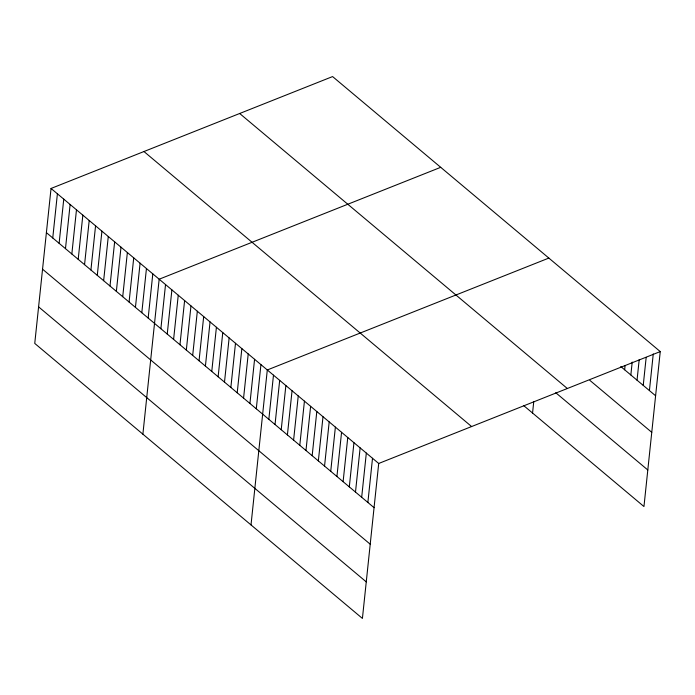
<?xml version="1.0" encoding="UTF-8"?>
<svg xmlns="http://www.w3.org/2000/svg" width="695" height="695" viewBox="0 0 695 695"><rect width="100%" height="100%" fill="white"/><g stroke="black" fill="none" stroke-linecap="round" stroke-linejoin="round"><path stroke-width="1.04" d="M51.039 188.458L34.75 343.417L362.416 618.428L378.706 463.469L51.039 188.458L332.584 76.572L660.25 351.583L643.961 506.542L523.813 405.698M52.751 237.977L57.398 193.792M59.118 243.311L63.758 199.135M65.478 248.654L70.117 204.469M71.837 253.988L76.476 209.812M78.196 259.331L82.844 215.146M84.555 264.665L89.203 220.489M90.915 270.007L95.562 225.823M97.283 275.342L101.922 231.166M103.642 280.684L108.281 236.5M110.001 286.019L114.64 241.843M116.36 291.361L120.999 247.177M122.72 296.695L127.367 252.52M129.079 302.038L133.727 257.854M135.438 307.372L140.086 263.197M141.806 312.715L146.445 268.531M148.165 318.049L152.804 273.873M142.883 434.175L159.164 279.208L440.717 167.321M160.884 328.726L165.532 284.55M167.243 334.069L171.891 289.885M173.602 339.403L178.25 295.227M179.962 344.746L184.609 300.561M186.329 350.08L190.969 305.904M192.689 355.423L197.328 311.238M199.048 360.757L203.687 316.581M205.407 366.1L210.055 321.915M211.767 371.434L216.414 327.258M218.126 376.777L222.774 332.592M224.494 382.111L229.133 337.935M230.853 387.454L235.492 343.269M237.212 392.788L241.851 348.612M243.571 398.131L248.219 353.946M249.931 403.465L254.579 359.289M256.29 408.808L260.938 364.623M251.008 524.925L267.297 369.966L548.841 258.08M268.843 419.337L273.483 375.161M275.029 424.532L279.677 380.356M281.223 429.727L285.862 385.551M287.409 434.922L292.056 390.746M293.603 440.117L298.242 395.942M299.788 445.313L304.436 401.137M305.974 450.508L310.622 406.332M312.168 455.703L316.807 411.518M318.353 460.898L323.001 416.713M324.548 466.093L329.187 421.908M330.733 471.288L335.381 427.104M336.927 476.483L341.566 432.299M343.113 481.678L347.761 437.494M349.307 486.874L353.946 442.689M355.493 492.069L360.132 447.884M361.678 497.264L366.326 453.079M367.872 502.459L372.511 458.274M532.552 413.038L533.76 401.554M624.657 369.792L625.109 365.483M630.851 374.987L632.207 362.052M637.037 380.182L639.192 359.706M643.231 385.378L646.176 357.36M649.417 390.573L653.265 353.929M378.706 463.469L660.25 351.583M620.791 366.543L655.602 395.768M589.873 380.373L651.762 432.325M239.671 113.493L567.337 388.505M555.739 392.718L647.809 469.985M143.952 151.527L471.61 426.548M46.391 232.634L374.058 507.654M42.551 269.191L370.218 544.211M38.59 306.86L366.256 581.871"/></g></svg>
